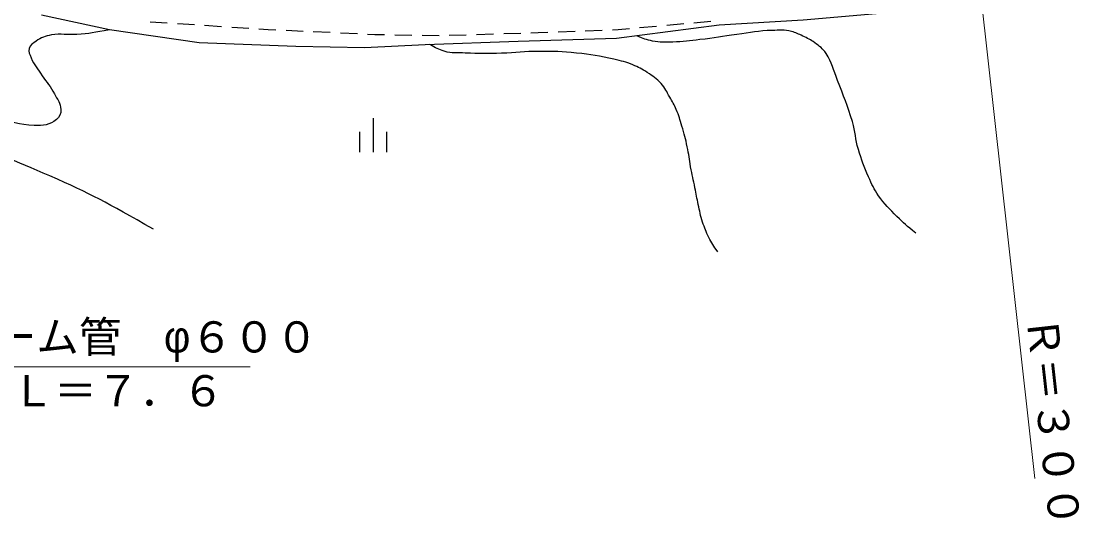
# Model space of a CAD drawing. Units: millimetres, scale not verified. Extents: x 40000 to 680000, y 20000 to 380000.
# Drawn here: x 330817 to 393043, y 241280 to 270526 of the extents above; entities that cross this region are included whole.
import ezdxf
from ezdxf.enums import TextEntityAlignment as Align

# ---------------------------------------------------------------- set-up
doc = ezdxf.new("R2010")
doc.units = ezdxf.units.MM
doc.header["$LTSCALE"] = 1000
doc.layers.add('M-BGD', color=7, linetype='Continuous', lineweight=25)
doc.layers.add('M-STR-HTXT', color=7, linetype='Continuous', lineweight=13)
doc.styles.add('ＭＳ Ｐゴシック', font='')
doc.styles.get('ＭＳ Ｐゴシック').set_extended_font_data('MS PGothic')

msp = doc.modelspace()

# ---------------------------------------------------------------- linework, layer by layer
at = {"layer": 'M-BGD'}
for p, q in [((338403, 270492), (339401, 270427)), ((340000, 270388), (340998, 270323)), ((341597, 270284), (342594, 270219)), ((343193, 270180), (344191, 270115)), ((344790, 270076), (345334, 270040)), ((365906, 270037), (366573, 270097)), ((367170, 270150), (368166, 270239)), ((368764, 270292), (369760, 270381)), ((370358, 270434), (371354, 270523)), ((345334, 270040), (345788, 270019)), ((346387, 269992), (347386, 269946)), ((347986, 269918), (348985, 269873)), ((349584, 269845), (350583, 269799)), ((351182, 269772), (351597, 269753)), ((351597, 269753), (352182, 269742)), ((352782, 269730), (353782, 269711)), ((354382, 269700), (355381, 269681)), ((355981, 269700), (356981, 269731)), ((357580, 269750), (358580, 269781)), ((359179, 269800), (360179, 269831)), ((360779, 269850), (361196, 269863)), ((361196, 269863), (361778, 269884)), ((362378, 269906), (363377, 269943)), ((363977, 269966), (364976, 270003)), ((365575, 270025), (365906, 270037)), ((351499, 264830), (351498, 262830)), ((350698, 264031), (350698, 262831)), ((352298, 264030), (352298, 262830))]:
    msp.add_line(p, q, dxfattribs=at)
msp.add_lwpolyline([(381525, 271000), (376778, 270586), (371848, 270290), (365813, 269506), (360036, 269341), (354571, 269145), (351002, 268952), (346960, 269029), (341281, 269254), (336001, 270026), (332015, 270885)], dxfattribs=at)
for points, knots in [([(338597, 258303), (335787, 259878), (334959, 260365), (332504, 261429), (330395, 262343), (329208, 262879), (326993, 263495), (325038, 264038), (323821, 263790), (321868, 264339), (320211, 264806), (319347, 265279), (317792, 266018), (315890, 266922), (315020, 267815), (313088, 268653), (311519, 269335), (310578, 269596), (308903, 269947), (307723, 270195), (307282, 270266), (305851, 270418)], [0, 0, 0, 0, 1, 1, 1, 2, 2, 2, 3, 3, 3, 4, 4, 4, 5, 5, 5, 6, 6, 6, 7, 7, 7, 7]), ([(336001, 270026), (335111, 269857), (334841, 269796), (334087, 269744), (333505, 269704), (333169, 269812), (332593, 269718), (332216, 269656), (332010, 269554), (331689, 269349), (331495, 269226), (331339, 269147), (331282, 268925), (331227, 268714), (331316, 268581), (331397, 268380), (331580, 267928), (331791, 267730), (332055, 267320), (332324, 266901), (332539, 266706), (332768, 266263), (332950, 265912), (333137, 265721), (333150, 265326), (333158, 265081), (333083, 264911), (332896, 264752), (332492, 264408), (332116, 264382), (331586, 264397), (330690, 264423), (330211, 264655), (329329, 264819), (328000, 265065), (327266, 265265), (325926, 265444), (325026, 265565), (324513, 265559), (323611, 265672), (322579, 265801), (322017, 265974), (320991, 266143), (320627, 266204), (320510, 266224), (320057, 266294)], [0, 0, 0, 0, 1, 1, 1, 2, 2, 2, 3, 3, 3, 4, 4, 4, 5, 5, 5, 6, 6, 6, 7, 7, 7, 8, 8, 8, 9, 9, 9, 10, 10, 10, 11, 11, 11, 12, 12, 12, 13, 13, 13, 14, 14, 14, 15, 15, 15, 15]), ([(383394, 258070), (382859, 258512), (382701, 258646), (382291, 259052), (381839, 259500), (381580, 259753), (381210, 260271), (380926, 260669), (380831, 260934), (380629, 261379), (380351, 261992), (380223, 262349), (380024, 262992), (379831, 263616), (379862, 264002), (379677, 264628), (379391, 265593), (379164, 266112), (378797, 267049), (378552, 267675), (378493, 268071), (378126, 268636), (377934, 268933), (377747, 269041), (377467, 269257), (377218, 269449), (377048, 269516), (376763, 269651), (376505, 269772), (376363, 269855), (376087, 269922), (375658, 270026), (375400, 269989), (374960, 269981), (374142, 269966), (373691, 269849), (372879, 269747), (372031, 269641), (371562, 269538), (370713, 269442), (370089, 269372), (369740, 269305), (369112, 269299), (368649, 269294), (368381, 269260), (367929, 269355), (367558, 269433), (367409, 269489), (367009, 269662)], [0, 0, 0, 0, 1, 1, 1, 2, 2, 2, 3, 3, 3, 4, 4, 4, 5, 5, 5, 6, 6, 6, 7, 7, 7, 8, 8, 8, 9, 9, 9, 10, 10, 10, 11, 11, 11, 12, 12, 12, 13, 13, 13, 14, 14, 14, 15, 15, 15, 16, 16, 16, 16]), ([(371762, 256967), (371500, 257350), (371418, 257471), (371241, 257819), (371070, 258157), (370988, 258355), (370869, 258716), (370738, 259114), (370709, 259351), (370617, 259760), (370533, 260136), (370498, 260349), (370422, 260726), (370323, 261213), (370260, 261484), (370168, 261973), (370082, 262427), (370069, 262688), (369970, 263140), (369864, 263622), (369790, 263889), (369650, 264362), (369536, 264743), (369482, 264962), (369326, 265328), (369199, 265628), (369103, 265786), (368939, 266067), (368753, 266385), (368675, 266585), (368429, 266860), (368158, 267162), (367960, 267291), (367619, 267511), (367305, 267713), (367117, 267812), (366773, 267958), (366354, 268135), (366099, 268184), (365656, 268287), (364808, 268485), (364324, 268572), (363457, 268655), (362598, 268737), (362112, 268755), (361249, 268753), (360392, 268750), (359915, 268657), (359058, 268641), (358224, 268626), (357755, 268611), (356921, 268652), (356438, 268676), (356149, 268615), (355687, 268759), (355339, 268867), (355193, 268941), (354843, 269155)], [0, 0, 0, 0, 1, 1, 1, 2, 2, 2, 3, 3, 3, 4, 4, 4, 5, 5, 5, 6, 6, 6, 7, 7, 7, 8, 8, 8, 9, 9, 9, 10, 10, 10, 11, 11, 11, 12, 12, 12, 13, 13, 13, 14, 14, 14, 15, 15, 15, 16, 16, 16, 17, 17, 17, 18, 18, 18, 19, 19, 19, 19])]:
    msp.add_open_spline(points, degree=3, knots=knots, dxfattribs=at)
at = {"layer": 'M-STR-HTXT'}
msp.add_line((387070, 273461), (390399, 243647), dxfattribs=at)
msp.add_lwpolyline([(324200, 259511), (324204, 250217), (344282, 250205)], dxfattribs=at)

# ---------------------------------------------------------------- texts
at = {"layer": 'M-STR-HTXT', "style": 'ＭＳ Ｐゴシック'}
for s, rotation, p in [('ヒューム管\u3000φ６００', 359.965, (324204, 250517)), ('Ｒ＝３００', 276.37, (389350, 253041)), ('Ｌ＝７．６', 359.965, (330257, 247350))]:
    msp.add_text(s, height=1833, rotation=rotation, dxfattribs=at).set_placement(p, align=Align.BOTTOM_LEFT)

doc.saveas('drawing.dxf')
